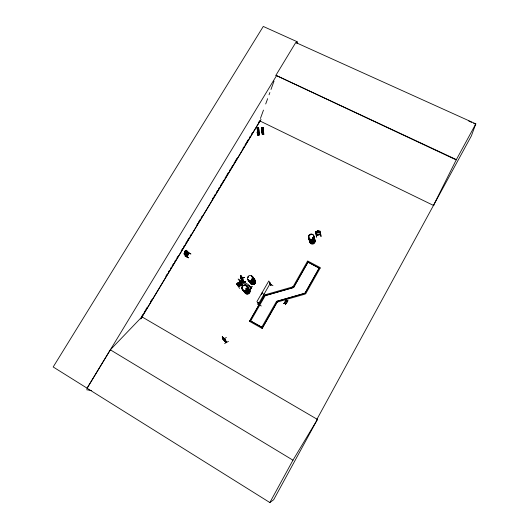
<?xml version="1.0" encoding="UTF-8"?>
<svg xmlns="http://www.w3.org/2000/svg" width="529" height="529" viewBox="0 0 529 529"><rect width="100%" height="100%" fill="white"/><g stroke="black" fill="none" stroke-linecap="round" stroke-linejoin="round"><path stroke-width="0.79" d="M242.388 277.976L243.201 282.076L241.369 279.689L241.449 279.272L243.208 281.54M241.032 277.923L241.403 279.444L240.695 275.259L242.666 278.016L243.347 282.043L242.54 277.851M262.371 130.114L262.457 130.478M258.139 131.139L258.013 130.603M238.5 286.414L239.062 286.414L237.052 283.974L236.701 284.159L238.652 286.645L242.328 284.47L242.09 284.774M238.566 286.5L242.394 284.556M270.742 285.098L271.086 284.721M259.369 304.916L259.653 304.578M186.148 253.06L186.545 251.797L186.453 252.955L187.306 252.558L186.38 253.272L186.076 254.654L186.155 253.457L185.282 253.92L186.215 253.127M185.362 253.755L185.388 252.723C183.656 254.568 186.73 249.232 185.686 252.221L186.512 251.817M223.522 338.93L224.461 340.372L223.542 339.34M185.891 250.567L186.301 250.283L184.079 253.9L186.902 256.896L188.846 253.087L188.727 253.497M314.028 240.14L313.439 240.49M309.445 235.65L309.002 235.716M309.022 235.822L309.273 235.881M251.077 288.067L248.246 284.556L238.136 279.001L242.434 284.741L240.477 282.169M241.072 282.79L241.429 282.83L239.472 280.575M251.744 279.16L252.141 278.922M252.379 279.028L252.002 279.57L251.652 279.345M252.432 279.14L251.797 279.484M240.695 275.655L240.847 277.427M246.785 288.735L246.071 288.563L246.256 289.27M248.088 277.275L248.147 276.912M246.607 288.675L246.091 288.979M246.759 288.834L246.362 289.244M240.94 276.707L241.588 278.571M242.381 286.797L242.626 286.672M242.454 286.625L242.791 286.956L242.54 286.711M184.971 254.112L184.839 254.628L186.982 250.977M184.118 253.92L184.211 253.384M225.03 340.987L223.509 338.024L222.286 336.887L224.653 338.62L226.485 342.468L224.382 338.679M242.5 284.662L238.731 286.625L236.635 284.086L236.992 283.775L236.701 284.113M241.145 282.87L240.08 283.928L238.87 282.426M240.629 275.563L242.441 278.261M243.386 282.036L241.297 279.305M259.322 304.783L259.461 304.479M258.37 302.965L259.521 304.552M185.434 253.285L185.183 253.96L186.433 252.459L186.532 251.579L186.096 252.102M456.21 159.903L475.816 123.852L295.764 42.512L275.9 75.31L456.21 159.903L433.476 205.431M258.536 134.406L258.456 134.697M186.704 256.671L187.147 256.486L186.684 256.73M187.14 256.585C187.015 255.375 183.424 253.761 184.469 253.794M186.876 256.73L189.005 253.193M189.058 253.345L186.955 256.353M189.098 253.292L186.261 250.263L185.891 250.594M260.42 118.503L263.482 110.092M265.703 103.982L267.648 98.632M269.043 94.81L269.876 92.515M270.987 89.461L274.048 81.056M475.816 123.852L471.365 135.913L316.997 419.16L317.433 419.424L292.94 460.223L269.856 502.55L87.06 388.246L110.33 349.814L141.944 316.851L140.674 318.967L259.97 120.982M315.734 231.92C317.869 235.253 314.325 236.046 320.634 234.492L320.005 231.127L315.734 231.821L316.421 235.2L320.534 234.202L320.66 234.519L320.263 234.36M224.799 338.99L222.616 337.423C221.644 337.092 225.499 342.852 226.551 342.316M224.461 338.732L222.299 337.152M312.639 237.66L313.049 237.342M258.516 134.287L258.509 134.697M240.887 283.445L241.158 282.969M246.117 288.794L246.468 288.464M263.058 134.035L262.847 133.606L263.058 133.93M185.038 255.924L188.615 257.835L185.018 255.824M257.431 304.122L261.319 305.98M276.839 301.318L277.097 302.198L262.113 328.443L277.057 302.132L305.24 294.078L304.975 293.205L319.212 268.024L305.002 293.271L276.839 301.318L304.975 293.205L305.749 293.674L320.369 267.687L307.653 260.962L293.026 286.791L265.003 294.812L265.221 295.618L293.258 287.591L265.221 295.618L250.64 320.977M259.494 304.988L257.788 302.819L257.987 302.469L259.732 304.664M258.119 302.542L257.788 302.819M270.874 285.058L269.559 282.374L270.881 285.184L271.066 284.781M259.541 304.942L256.922 301.609L268.811 280.978L271.073 284.681L270.881 285.184M283.868 303.269L284.933 303.223L283.696 303.573L285.078 303.547L285.72 304.737L285.336 303.467L286.599 303.11L285.217 303.183L286.599 303.11M285.124 301.146L286.48 301.08L285.124 301.146L286.361 300.796L285.991 299.54L286.645 300.756L288.027 300.684L286.764 301.041L287.102 302.224M308.004 262.166L293.767 287.187L307.977 262.08L319.265 268.124M276.323 301.722L277.097 302.198L276.323 301.722L261.756 327.226M249.146 285.898L251.03 288.325L249.397 285.858M250.012 290.117L252.141 286.308L249.979 290.071M261.26 294.303L262.285 292.663M263.29 294.713L263.905 293.635M258.555 303.706L270.246 283.379M265.003 294.812L265.267 295.685L264.533 295.281L249.536 321.368L264.487 295.215L265.221 295.618M241.502 282.109L240.001 284.602L241.449 282.109M185.785 251.705C184.244 255.117 185.666 250.594 186.109 252.049M185.54 253.351L186.208 252.221M257.742 131.754L257.233 132.012L257.861 131.754M185.494 253.312L186.168 252.181M187.365 252.049L190.923 253.999L187.206 252.181M141.984 315.919L142.837 314.504M144.119 312.388L144.966 310.973M145.819 309.558L147.102 307.435M150.507 301.781L151.783 299.659M165.848 276.33L167.124 274.207M168.401 272.085L169.254 270.676M170.536 268.553L171.383 267.138M172.236 265.723L173.519 263.601M174.795 261.485L175.648 260.07M176.924 257.947L177.777 256.532M181.183 250.878L182.465 248.756M183.742 246.633L184.595 245.225M185.871 243.102L186.724 241.687M187.577 240.272L188.853 238.149M190.136 236.033L190.982 234.618M196.953 224.719L197.8 223.304M198.653 221.889L199.936 219.773M201.212 217.65L202.065 216.235M212.288 199.268L213.141 197.853M213.994 196.438L215.27 194.322M216.553 192.199L217.406 190.784M218.682 188.661L219.535 187.253M220.388 185.838L221.664 183.715M222.94 181.592L223.793 180.177M225.07 178.061L225.923 176.646M226.776 175.231L228.482 172.401M229.335 170.986L230.611 168.87M231.887 166.747L232.74 165.332M234.023 163.21L234.869 161.801M235.722 160.386L237.005 158.264M242.97 148.365L243.823 146.95M245.099 144.834L245.952 143.419M246.805 142.003L248.081 139.881M249.357 137.758L250.21 136.35M251.487 134.227L252.34 132.812M258.304 122.913L259.157 121.498M141.441 317.843L261.055 119.329M185.084 251.004L184.357 252.221L184.766 252.558L184.509 253.279L185.798 254.588L186.413 254.257L187.173 252.254L185.917 250.931L185.441 251.42L185.084 251.004L185.421 251.348M186.241 250.845C185.891 249.701 187.987 253.49 188.846 253.662M87.06 388.246L276.389 75.892M296.24 43.1L297.086 41.705L263.277 26.45L53.184 366.974L87.265 388.286M320.243 234.274C319.827 235.398 319.992 230.102 319.615 231.438M320.6 234.4L316.474 235.094M316.402 234.916L315.734 231.821L316.157 231.609M258.37 131.08L258.238 130.544M258.423 131.027L258.324 130.59M262.45 130.445L262.893 130.041M272.964 285.686L269.909 283.861M269.559 282.374L270.941 284.615M313.36 238.037L313.049 237.501M242.771 286.93L242.454 286.963M320.224 232.218L319.814 232.681L316.481 233.17L315.958 232.859L316.481 233.17M317.85 231.874L319.06 231.266L318.253 231.861L319.298 232.152L317.982 231.993L316.831 232.568L317.664 231.953L316.679 231.656L317.942 231.841M241.178 282.546C252.419 281.111 239.22 281.765 241.409 282.803M261.987 293.483L261.822 293.846L262.1 293.489M248.379 277.308L248.326 276.872M252.194 279.325L251.778 279.286M246.203 288.576L245.978 288.96M313.234 237.891L312.784 237.871M313.34 238.004L312.665 237.852M269.856 502.55L273.678 499.726L317.46 419.365L317.023 419.113M257.927 135.034L257.253 128.137L258.628 128.005L257.18 128.236L257.854 135.067L258.278 135.014L257.656 128.17L257.187 128.236M257.841 135.074L259.369 134.862L258.621 127.985L258.271 128.084L258.946 134.915M263.845 134.247L262.285 134.465L261.63 127.628L263.065 127.35L263.845 134.247L263.382 134.313L262.721 127.476L263.191 127.416M262.397 134.426L261.71 127.529L262.106 127.562L262.477 134.445M239.525 288.457L237.475 284.774M263.64 134.273L263.065 127.35L263.409 134.313M259.389 134.849L257.841 134.816L258.297 135.007L257.53 128.144M259.17 134.882L258.608 127.952M262.311 134.214L262.761 134.399L262.609 132.885M262.582 134.426L262.291 134.465M263.376 134.313L262.933 127.443M222.246 336.913L222.431 337.271M222.616 337.423L224.534 338.99M222.967 337.429L225.096 341M223.159 337.925L224.468 340.385L223.701 339.32C224.342 341.265 221.525 335.591 223.423 338.791L223.291 338.176L224.131 339.75L223.225 339.175M226.399 337.469L222.564 339.658M223.972 340.273L225.043 341.212M226.352 342.395L224.329 340.954C225.116 339.982 228.442 345.139 224.746 338.95M224.329 340.954L224.276 340.524M226.392 341.965L224.137 340.603M224.594 343.506L228.475 341.357M239.987 282.327L240.516 282.142M236.767 284.291L237.118 284.106M241.541 282.711L243.3 285.746M238.91 282.393C236.41 284.152 238.519 281.818 239.161 282.731L239.849 282.532L240.285 283.081L238.625 284.238L237.792 284.331L237.349 283.789L237.918 283.365L237.607 283.041L238.863 284.536L237.931 285.005M236.992 283.828L239.981 282.268M237.997 283.465L239.207 282.856M238.434 284.007L239.637 283.405M185.613 252.538L186.307 252.221M252.062 279.405L252.24 278.968M242.057 284.814L240.192 282.38M316.031 232.998L316.474 237.197L316.071 233.058M240.391 278.181L244.643 277.513L240.417 278.333M241.369 279.689L241.449 279.272M241.145 282.532L245.43 281.878M241.085 277.95L240.563 276.27L241.779 277.804M241.257 276.118L241.608 276.879M242.123 280.119L241.614 276.852M318.432 230.895C315.548 231.801 318.432 230.062 318.518 231.285L319.258 231.299L319.404 232.026L317.433 232.667L316.659 232.469L316.501 231.748L317.129 231.451M317.215 231.629L318.544 231.418L318.696 232.138L317.367 232.357L317.096 231.067M315.76 232.059L316.15 232M321.01 236.403L320.356 232.297M261.723 127.568L263.072 127.383M257.332 128.871L258.674 128.646M258.727 129.149L257.378 129.334M261.829 128.726L263.184 128.54M258.853 130.458L257.497 130.643M261.954 130.035L263.297 129.81M263.376 130.544L262.02 130.729M257.934 134.26L259.078 134.102M262.245 133.513L263.548 133.5M257.365 132.356L257.372 132.409A0.919 0.384 -5.4 0 0 257.378 133.017L258.053 134.412L258.952 134.234M263.416 133.632L262.516 133.751L261.862 132.356A0.919 0.384 -5.6 0 1 261.862 131.747L261.862 131.8A0.919 0.384 -5.6 0 0 261.868 132.409L262.516 133.804L263.422 133.685L263.144 132.184A0.919 0.384 -5.6 0 0 262.768 131.622L262.774 131.675A0.919 0.384 -5.6 0 1 263.151 132.237M258.053 134.412L258.959 134.287L258.661 132.792A0.919 0.384 -5.4 0 0 258.278 132.29L258.046 131.747M258.78 134.849L258.668 134.465L258.364 134.902M262.728 133.976L263.244 134.181M263.561 134.042L262.463 134.353M186.274 255.447L185.686 255.507L184.105 253.86M185.005 254.833L185.567 254.753M286.744 300.994L287.849 300.988M262.642 134.392L262.516 132.872M261.637 127.634L262.086 127.568M257.636 128.177L258.119 135.034M251.983 278.823L252.419 279.034M319.483 231.113L319.966 231.186M246.369 289.277L246.018 289.052M237.931 284.926L237.276 284.86M86.584 389.734L91.464 390.547M468.78 121.042L471.544 122.311M473.614 123.257L475.683 124.209M275.9 75.31L456.322 159.586M259.587 120.791L433.912 205.642M187.848 251.903L187.901 252.677L187.788 251.923M187.927 252.657L186.228 255.467M293.258 287.591L292.993 286.718L293.734 287.115M293.767 287.187L292.993 286.718M305.749 293.674L304.975 293.205M240.04 281.428L249.999 286.903M185.52 254.773L187.253 251.969L187.14 251.189L187.226 251.983M249.483 321.308L262.113 328.443M141.56 316.626L317.433 419.424M110.33 349.814L293 460.204M185.276 252.75L185.705 252.016M237.938 283.015L238.711 282.625M223.562 339.016L222.993 338.21L223.628 339.4M239.379 280.35L241.409 282.823M240.807 277.619L242.004 279.107M240.563 276.27L240.86 276.621L240.814 276.032M240.695 275.946L242.547 278.433M284.959 303.262L284.582 302.013L285.243 303.223M286.46 301.034L287.121 302.271M223.238 339.208L222.656 337.568M240.94 283.478L237.905 284.952M222.312 336.933L222.451 337.297M257.226 131.959L257.372 132.409M257.563 131.331L258.906 131.113M257.253 128.137L258.026 135.047M257.444 130.022L258.78 129.803M261.862 131.8L261.729 131.291M262.721 133.916L262.834 134.3M241.244 276.594L241.707 279.266L241.085 277.91M261.789 128.263L263.131 128.038M262.642 131.218L262.774 131.675M261.895 129.42L263.237 129.195M307.27 261.776L319.972 268.501M317.354 231.14L318.207 231.001M297.086 41.705L297.338 43.266M320.329 232.297L320.991 236.47M262.827 127.436L263.581 134.287M261.842 127.601L262.49 134.439M257.881 134.108L257.947 134.802M251.824 276.753A2.79 2.698 -36 0 1 253.847 279.577A2.79 2.698 -36 0 1 251.315 282.129A2.79 2.698 -36 0 1 248.425 280.185M252.908 277.679A2.744 2.652 -36 0 1 254.085 280.892A2.744 2.652 -36 0 1 251.05 282.698A2.744 2.652 -36 0 1 248.828 280.112M252.882 277.652A2.738 2.652 -36 0 1 254.052 280.859A2.738 2.652 -36 0 1 251.03 282.658A2.738 2.652 -36 0 1 248.809 280.072M251.784 276.746A2.757 2.665 -36 0 1 253.781 279.537A2.757 2.665 -36 0 1 251.288 282.05A2.757 2.665 -36 0 1 248.432 280.132M251.315 276.065A2.771 2.671 -35.9 0 1 253.318 278.862A2.804 2.711 -35.9 0 1 250.845 281.461A2.804 2.711 -35.9 0 1 247.936 279.51A2.804 2.711 -35.9 0 0 250.865 281.494A2.804 2.711 -35.9 0 0 253.404 278.935A2.804 2.711 -35.9 0 0 251.374 276.105A2.804 2.711 -35.9 0 1 253.378 278.902A2.771 2.671 -35.9 0 1 250.812 281.388A2.771 2.671 -35.9 0 1 247.942 279.464M254.389 279.444A2.718 2.632 -36.1 0 1 253.497 283.808A2.718 2.632 -36.1 0 1 249.787 281.441M254.31 279.332A2.724 2.632 -36.1 0 1 253.417 283.703A2.724 2.632 -36.1 0 1 249.708 281.329M254.211 279.59A2.711 2.625 -36.2 0 1 255.375 282.764A2.711 2.625 -36.2 0 1 252.379 284.542A2.711 2.625 -36.2 0 1 250.184 281.983M253.298 278.254A2.731 2.645 -36.1 0 1 254.469 281.454A2.731 2.645 -36.1 0 1 251.454 283.253A2.731 2.645 -36.1 0 1 249.232 280.674M253.933 278.776A2.731 2.645 -36.1 0 1 253.034 283.16A2.731 2.645 -36.1 0 1 249.311 280.787M314.008 237.052A2.744 2.638 -14 0 1 312.057 241.065A2.744 2.638 -14 0 1 308.996 237.852M308.949 237.799A2.784 2.678 -14 0 0 312.05 241.052A2.784 2.678 -14 0 0 314.028 236.985A2.784 2.678 -14 0 1 312.037 241.006A2.784 2.678 -14 0 1 308.936 237.752M314.18 237.766A2.738 2.632 -13.9 0 1 312.229 241.773A2.738 2.632 -13.9 0 1 309.181 238.566M313.373 235.584A2.797 2.685 -14 0 1 313.743 239.022A2.797 2.685 -14 0 1 310.292 240.034A2.797 2.685 -14 0 1 308.724 236.946M308.996 236.284A2.797 2.685 -14 0 1 310.001 235.266M314.087 236.827A2.757 2.652 -14 0 1 311.846 240.226A2.757 2.652 -14 0 1 308.691 237.693M313.36 235.663A2.757 2.652 -14 0 1 313.803 236.198M314.299 239.617A2.705 2.599 -13.8 0 1 313.492 243.895A2.705 2.599 -13.8 0 1 309.723 241.608M313.743 237.316A2.731 2.625 -13.9 0 1 314.107 240.669A2.731 2.625 -13.9 0 1 310.735 241.654A2.731 2.625 -13.9 0 1 309.207 238.639M313.948 238.01A2.764 2.658 -13.9 0 1 313.122 242.381A2.764 2.658 -13.9 0 1 309.273 240.04M314.537 239.313A2.711 2.605 -13.8 0 1 312.613 243.274A2.711 2.605 -13.8 0 1 309.597 240.1M314.378 238.612A2.724 2.619 -13.9 0 1 312.784 242.52A2.724 2.619 -13.9 0 1 309.326 240.093M314.583 239.339A2.751 2.645 -13.8 0 1 312.626 243.36A2.751 2.645 -13.8 0 1 309.564 240.14M246.904 286.619A2.804 2.711 -39.6 0 1 247.175 291.175A2.804 2.711 -39.6 0 1 242.831 289.806A2.764 2.678 -39.6 0 0 247.122 291.109A2.764 2.678 -39.6 0 0 246.858 286.612A2.804 2.711 -39.6 0 1 247.195 291.201A2.804 2.711 -39.6 0 1 242.857 289.839M247.321 287.227A2.751 2.658 -39.7 0 1 247.585 291.691A2.751 2.658 -39.7 0 1 243.32 290.355M242.229 288.464A2.817 2.724 -39.5 0 0 244.742 291.155A2.817 2.724 -39.5 0 0 247.737 288.808A2.817 2.724 -39.5 0 0 245.74 285.713A2.777 2.685 -39.5 0 1 247.671 288.768A2.777 2.685 -39.5 0 1 244.715 291.076A2.777 2.685 -39.5 0 1 242.236 288.424M246.448 286.077A2.777 2.685 -39.5 0 1 247.625 289.337A2.777 2.685 -39.5 0 1 244.563 291.162A2.777 2.685 -39.5 0 1 242.322 288.53M247.598 288.173A2.731 2.645 -39.8 0 1 249.569 290.943A2.731 2.645 -39.8 0 1 247.096 293.443A2.731 2.645 -39.8 0 1 244.272 291.532M243.79 290.99A2.777 2.691 -39.7 0 0 248.101 292.352A2.738 2.652 -39.7 0 0 247.843 287.902M243.856 291.016A2.738 2.652 -39.7 0 0 248.108 292.352A2.777 2.691 -39.7 0 0 247.837 287.829A2.744 2.658 -39.7 0 1 248.022 292.253A2.744 2.658 -39.7 0 1 243.77 290.917M186.816 252.855L186.155 253.986L184.872 252.67L185.553 251.539L186.816 252.855M185.044 251.335L184.72 252.181L185.044 251.335M262.49 327.643L249.913 320.567L262.49 327.643M250.177 280.839A2.777 2.685 -35.9 0 0 252.571 276.7A2.777 2.685 -35.9 0 0 247.817 276.832A2.777 2.685 -35.9 0 0 250.177 280.839M255.348 282.724A2.705 2.619 -36.2 0 0 254.184 279.557A2.718 2.632 -36.2 0 1 255.368 282.744A2.718 2.632 -36.2 0 1 252.366 284.529A2.718 2.632 -36.2 0 1 250.164 281.964A2.705 2.619 -36.2 0 0 252.359 284.503A2.705 2.619 -36.2 0 0 255.348 282.724M309.888 239.134A2.777 2.665 -14.1 0 0 314.001 236.681A2.777 2.665 -14.1 0 0 309.815 234.506A2.777 2.665 -14.1 0 0 309.888 239.134A2.764 2.652 -14.1 0 0 314.001 236.721A2.764 2.652 -14.1 0 0 309.829 234.559A2.764 2.652 -14.1 0 0 309.908 239.168M312.646 243.406A2.705 2.605 -13.8 0 0 314.57 239.452A2.711 2.612 -13.8 0 1 312.646 243.413A2.711 2.612 -13.8 0 1 309.624 240.239A2.705 2.605 -13.8 0 0 312.646 243.406M244.53 290.553A2.784 2.698 -39.5 0 0 246.944 286.394A2.784 2.698 -39.5 0 0 242.183 286.52A2.784 2.698 -39.5 0 0 244.53 290.553M244.55 290.58A2.79 2.698 -39.5 0 0 246.964 286.414A2.79 2.698 -39.5 0 0 242.196 286.539A2.79 2.698 -39.5 0 0 244.55 290.58M250.012 291.525A2.711 2.632 -39.9 0 0 248.055 288.768A2.711 2.625 -39.9 0 1 250.005 291.525A2.711 2.632 -39.9 0 1 247.552 294.012A2.711 2.632 -39.9 0 1 244.748 292.107A2.711 2.625 -39.9 0 0 247.552 294.005A2.711 2.625 -39.9 0 0 250.005 291.525"/></g></svg>
